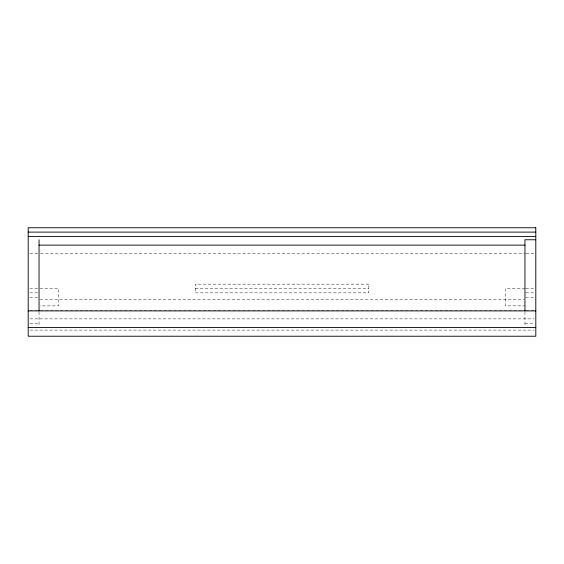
<?xml version="1.0" encoding="UTF-8"?>
<svg xmlns="http://www.w3.org/2000/svg" width="564" height="564" viewBox="0 0 564 564"><rect width="100%" height="100%" fill="white"/><g stroke="black" fill="none" stroke-linecap="round" stroke-linejoin="round"><path stroke-width="0.42" stroke-dasharray="2.82 2.11" d="M29.962 253.8L39.656 253.8M40.537 253.8L525.225 253.8M526.106 253.8L534.038 253.8M29.871 288.507L38.211 288.507M39.896 288.507L58.571 288.507L58.571 305.864L39.896 305.864M195.229 288.507L368.771 288.507M524.957 288.507L505.429 288.507L505.429 305.864L524.957 305.864M525.789 288.507L534.129 288.507M29.871 292.843L38.211 292.843M525.789 292.843L534.129 292.843M29.871 297.186L38.211 297.186M525.789 297.186L534.129 297.186M39.924 299.357L524.076 299.357M29.962 310.2L39.656 310.2M40.537 310.2L525.225 310.2M526.106 310.2L534.038 310.2M29.962 318.879L534.038 318.879M29.871 323.214L39.043 323.214M524.957 323.214L534.129 323.214M29.962 330.095L534.038 330.095M524.957 311.934L524.957 326.683M39.043 311.934L39.043 326.683M368.771 284.171L195.229 284.171L195.229 292.843L368.771 292.843L368.771 284.171"/><path stroke-width="0.85" d="M28.2 232.107L535.8 232.107M28.2 236.443L535.8 236.443M535.8 239.763L524.957 239.763L524.957 310.905M39.043 245.121L524.957 245.121M28.2 310.905L535.8 310.905M28.2 327.557L535.8 327.557M39.043 239.763L39.043 310.905M535.8 227.771L28.2 227.771L28.2 336.229L535.8 336.229L535.8 227.771"/></g></svg>
